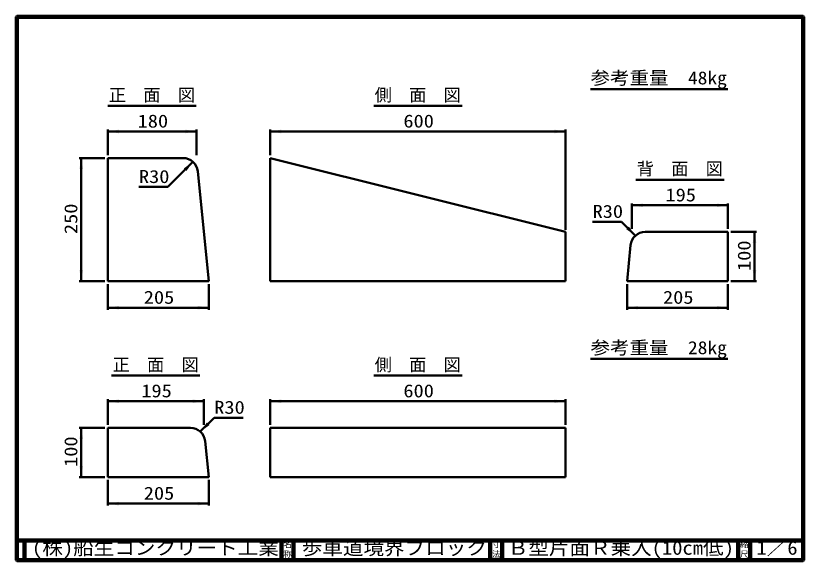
# Model space of a CAD drawing. Units: millimetres, scale not verified, with parts at other scales. Extents: x 100 to 4105, y 100 to 2870.
import ezdxf
from ezdxf.enums import TextEntityAlignment as Align

# ---------------------------------------------------------------- set-up
doc = ezdxf.new("R2010")
doc.units = ezdxf.units.MM
doc.header["$LTSCALE"] = 5
doc.layers.add('V-nasSTD', color=7, linetype='Continuous', lineweight=50)
doc.styles.add('ＭＳ ゴシック', font='')
doc.styles.get('ＭＳ ゴシック').set_extended_font_data('MS Gothic')

msp = doc.modelspace()

# ---------------------------------------------------------------- hatches: boundary and pattern name
at = {"layer": 'V-nasSTD'}
for points in [[(623.75, 2273.125), (567.5, 2282.5), (623.75, 2291.875)], [(961.25, 2273.125), (1017.5, 2282.5), (961.25, 2291.875)], [(1448.75, 2273.125), (1392.5, 2282.5), (1448.75, 2291.875)], [(2836.25, 2273.125), (2892.5, 2282.5), (2836.25, 2291.875)], [(441.875, 2091.25), (432.5, 2147.5), (423.125, 2091.25)], [(966.806, 2081.705), (999.951, 2128.109), (953.547, 2094.963)], [(3286.25, 1898.125), (3230, 1907.5), (3286.25, 1916.875)], [(3661.25, 1898.125), (3717.5, 1907.5), (3661.25, 1916.875)], [(3214.403, 1799.513), (3247.549, 1753.109), (3201.145, 1786.255)], [(3843.125, 1716.25), (3852.5, 1772.5), (3861.875, 1716.25)], [(441.875, 1578.75), (432.5, 1522.5), (423.125, 1578.75)], [(3843.125, 1578.75), (3852.5, 1522.5), (3861.875, 1578.75)], [(623.75, 1396.875), (567.5, 1387.5), (623.75, 1378.125)], [(1023.75, 1396.875), (1080, 1387.5), (1023.75, 1378.125)], [(3261.25, 1396.875), (3205, 1387.5), (3261.25, 1378.125)], [(3661.25, 1396.875), (3717.5, 1387.5), (3661.25, 1378.125)], [(623.75, 903.125), (567.5, 912.5), (623.75, 921.875)], [(998.75, 903.125), (1055, 912.5), (998.75, 921.875)], [(1448.75, 903.125), (1392.5, 912.5), (1448.75, 921.875)], [(2836.25, 903.125), (2892.5, 912.5), (2836.25, 921.875)], [(1070.597, 804.513), (1037.451, 758.109), (1083.855, 791.255)], [(441.875, 721.25), (432.5, 777.5), (423.125, 721.25)], [(441.875, 583.75), (432.5, 527.5), (423.125, 583.75)], [(623.75, 401.875), (567.5, 392.5), (623.75, 383.125)], [(1023.75, 401.875), (1080, 392.5), (1023.75, 383.125)]]:
    msp.add_hatch(color=256, dxfattribs=at).paths.add_polyline_path(points)

# ---------------------------------------------------------------- linework, layer by layer
at = {"layer": 'V-nasSTD', "lineweight": 100}
for p, q in [((105, 2865), (105, 105)), ((4100, 2865), (105, 2865)), ((4100, 105), (4100, 2865)), ((105, 205), (4100, 205)), ((145, 205), (145, 105)), ((1450, 205), (1450, 105)), ((1510, 205), (1510, 105)), ((2510, 205), (2510, 105)), ((2570, 205), (2570, 105)), ((3770, 205), (3770, 105)), ((3830, 205), (3830, 105)), ((105, 105), (4100, 105))]:
    msp.add_line(p, q, dxfattribs=at)
at = {"layer": 'V-nasSTD'}
for p, q in [((3717.5, 2497.5), (3019.5, 2497.5)), ((568.125, 2412.5), (1016.875, 2412.5)), ((1918.125, 2412.5), (2366.875, 2412.5)), ((567.5, 2292.5), (567.5, 2162.5)), ((1017.5, 2292.5), (1017.5, 2162.5)), ((1392.5, 2292.5), (1392.5, 2162.5)), ((2892.5, 2292.5), (2892.5, 1782.5)), ((567.5, 2282.5), (1017.5, 2282.5)), ((1392.5, 2282.5), (2892.5, 2282.5)), ((422.5, 2147.5), (552.5, 2147.5)), ((432.5, 1522.5), (432.5, 2147.5)), ((567.5, 2147.5), (567.5, 1522.5)), ((949.626, 2147.5), (567.5, 2147.5)), ((872.672, 2000.83), (999.951, 2128.109)), ((1392.5, 2147.5), (1392.5, 1522.5)), ((2892.5, 1772.5), (1392.5, 2147.5)), ((1024.254, 2079.963), (1080, 1522.5)), ((3249.375, 2037.5), (3698.125, 2037.5)), ((725.672, 2000.83), (872.672, 2000.83)), ((3230, 1917.5), (3230, 1787.5)), ((3717.5, 1907.5), (3230, 1907.5)), ((3717.5, 1917.5), (3717.5, 1787.5)), ((3029.838, 1823.82), (3176.838, 1823.82)), ((3176.838, 1823.82), (3247.549, 1753.109)), ((2892.5, 1522.5), (2892.5, 1772.5)), ((3297.874, 1772.5), (3717.5, 1772.5)), ((3717.5, 1772.5), (3717.5, 1522.5)), ((3862.5, 1772.5), (3732.5, 1772.5)), ((3852.5, 1522.5), (3852.5, 1772.5)), ((3223.246, 1704.963), (3205, 1522.5)), ((422.5, 1522.5), (552.5, 1522.5)), ((567.5, 1522.5), (1080, 1522.5)), ((1392.5, 1522.5), (2892.5, 1522.5)), ((3717.5, 1522.5), (3205, 1522.5)), ((3862.5, 1522.5), (3732.5, 1522.5)), ((567.5, 1377.5), (567.5, 1507.5)), ((1080, 1377.5), (1080, 1507.5)), ((3205, 1377.5), (3205, 1507.5)), ((3717.5, 1377.5), (3717.5, 1507.5)), ((567.5, 1387.5), (1080, 1387.5)), ((3717.5, 1387.5), (3205, 1387.5)), ((3717.5, 1127.5), (3019.5, 1127.5)), ((586.875, 1042.5), (1035.625, 1042.5)), ((1918.125, 1042.5), (2366.875, 1042.5)), ((567.5, 922.5), (567.5, 792.5)), ((1055, 922.5), (1055, 792.5)), ((1392.5, 922.5), (1392.5, 792.5)), ((2892.5, 922.5), (2892.5, 792.5)), ((567.5, 912.5), (1055, 912.5)), ((1392.5, 912.5), (2892.5, 912.5)), ((1108.162, 828.82), (1037.451, 758.109)), ((1255.162, 828.82), (1108.162, 828.82)), ((422.5, 777.5), (552.5, 777.5)), ((432.5, 527.5), (432.5, 777.5)), ((567.5, 777.5), (567.5, 527.5)), ((987.126, 777.5), (567.5, 777.5)), ((1392.5, 777.5), (1392.5, 527.5)), ((1392.5, 777.5), (2892.5, 777.5)), ((2892.5, 527.5), (2892.5, 777.5)), ((1061.754, 709.963), (1080, 527.5)), ((422.5, 527.5), (552.5, 527.5)), ((567.5, 527.5), (1080, 527.5)), ((1392.5, 527.5), (2892.5, 527.5)), ((567.5, 382.5), (567.5, 512.5)), ((1080, 382.5), (1080, 512.5)), ((567.5, 392.5), (1080, 392.5))]:
    msp.add_line(p, q, dxfattribs=at)
at = {"layer": 'V-nasSTD', "lineweight": 13}
msp.add_lwpolyline([(100, 100), (100, 2870), (4105, 2870), (4105, 100)], close=True, dxfattribs=at)
at = {"layer": 'V-nasSTD'}
for centre, start, end in [((949.626, 2072.5), 5.71059, 90), ((3297.874, 1697.5), 90, 174.28941), ((987.126, 702.5), 5.71059, 90)]:
    msp.add_arc(centre, 75, start, end, dxfattribs=at)

# ---------------------------------------------------------------- texts
at = {"layer": 'V-nasSTD', "style": 'ＭＳ ゴシック', "width": 1.1}
for s, height, p in [('参考重量\u300048kg', 65.98, (3019.5, 2587.5)), ('参考重量\u300028kg', 65.98, (3019.5, 1217.5)), ('(株)船生コンクリート工業', 69.65, (182.5, 202.5)), ('歩車道境界ブロック', 69.65, (1552.5, 202.5)), ('Ｂ型片面Ｒ乗入(10cm低)', 69.65, (2598.75, 202.5)), ('1／6', 69.65, (3862.5, 202.582))]:
    msp.add_text(s, height=height, dxfattribs=at).set_placement(p, align=Align.TOP_LEFT)
at = {"layer": 'V-nasSTD', "style": 'ＭＳ ゴシック'}
for s, height, p in [('正\u3000面\u3000図', 64.15, (573.125, 2500)), ('側\u3000面\u3000図', 64.15, (1923.125, 2500)), ('背\u3000面\u3000図', 64.15, (3254.375, 2125)), ('正\u3000面\u3000図', 64.15, (591.875, 1130)), ('側\u3000面\u3000図', 64.15, (1923.125, 1130)), ('名', 30.79, (1458.982, 200.999)), ('寸', 30.79, (2518.982, 200.999)), ('縮', 30.79, (3778.982, 200.999)), ('称', 30.79, (1458.976, 151.01)), ('法', 30.79, (2518.976, 151.01)), ('尺', 30.79, (3778.976, 151.01))]:
    msp.add_text(s, height=height, dxfattribs=at).set_placement(p, align=Align.TOP_LEFT)
at = {"layer": 'V-nasSTD', "style": 'ＭＳ ゴシック', "width": 1.15}
for s, p in [('180', (719, 2282.5)), ('600', (2069, 2282.5)), ('R30', (725.672, 2000.83)), ('195', (3400.25, 1907.5)), ('R30', (3029.838, 1823.82)), ('205', (750.25, 1387.5)), ('205', (3387.75, 1387.5)), ('195', (737.75, 912.5)), ('600', (2069, 912.5)), ('R30', (1108.162, 828.82)), ('205', (750.25, 392.5))]:
    msp.add_text(s, height=65.98, dxfattribs=at).set_placement(p, align=Align.BOTTOM_LEFT)
for s, p in [('250', (432.5, 1761.5)), ('100', (3852.5, 1574)), ('100', (432.5, 579))]:
    msp.add_text(s, height=65.98, rotation=90, dxfattribs=at).set_placement(p, align=Align.BOTTOM_LEFT)

doc.saveas('drawing.dxf')
